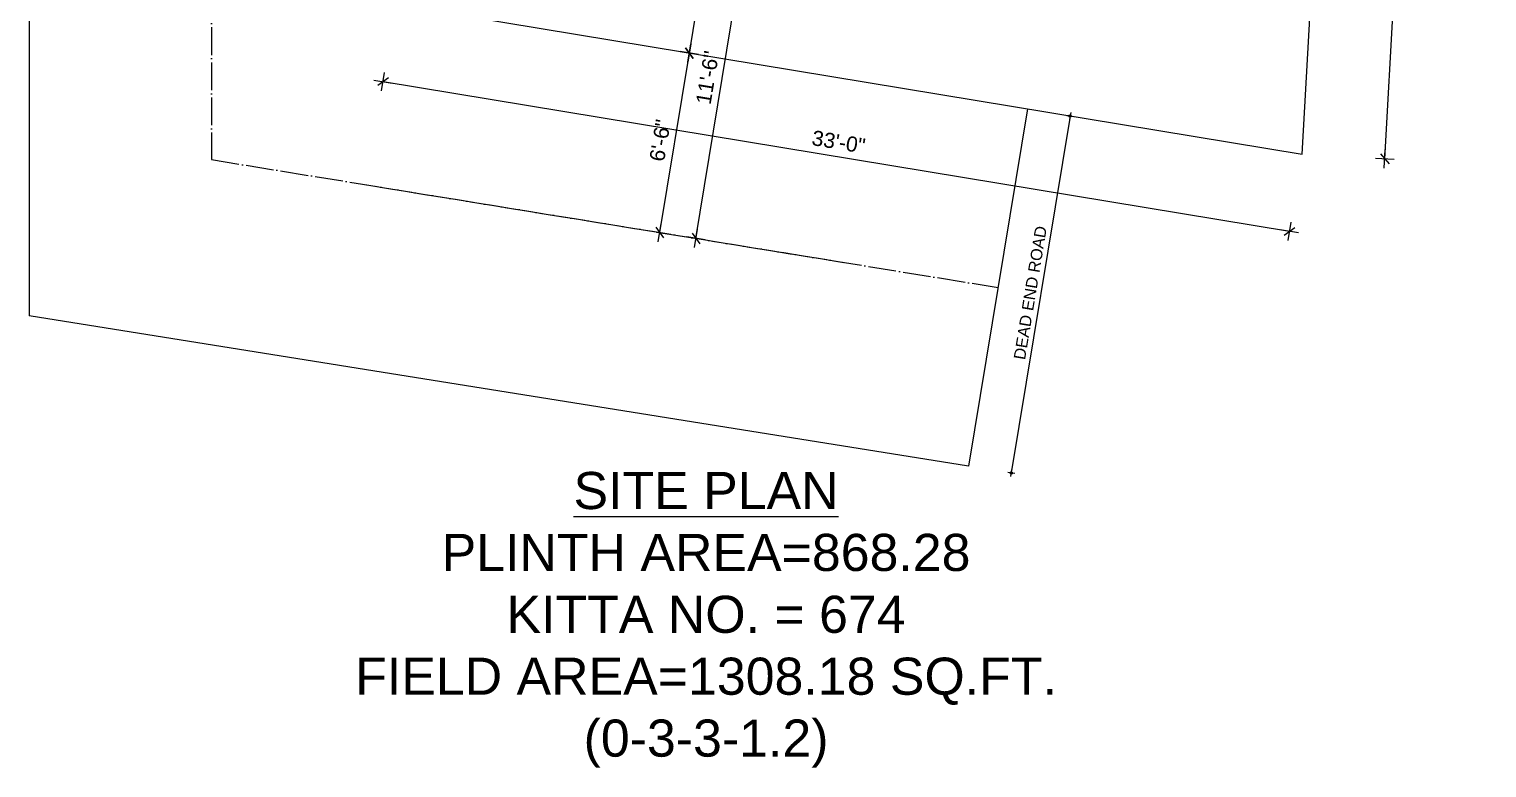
# Model space of a CAD drawing. Header units: inches. Extents: x -5587 to 4723, y -10407 to -7342.
# Drawn here: x 1096 to 1724, y -8967 to -8648 of the extents above; entities that cross this region are included whole.
import ezdxf

# ---------------------------------------------------------------- set-up
doc = ezdxf.new("R2010")
doc.units = ezdxf.units.IN
doc.header["$LTSCALE"] = 0.5
doc.header["$MEASUREMENT"] = 0
doc.header["$PDMODE"] = 66
doc.linetypes.add('ACAD_ISO04W100', pattern=[30, 24, -3, 0, -3])
for name, color, linetype, lineweight in [('DIM', 180, 'Continuous', 5), ('door', 202, 'Continuous', 5), ('hatch', 9, 'Continuous', 0), ('TEXT', 220, 'Continuous', 9)]:
    doc.layers.add(name, color=color, linetype=linetype, lineweight=lineweight)
doc.styles.add('arial', font='arial.ttf')
doc.styles.get("Standard").update_dxf_attribs({"font": 'arial.ttf'})
doc.dimstyles.new('1 96', dxfattribs={"dimtxt": 6.5, "dimasz": 4, "dimexe": 0, "dimexo": 0, "dimgap": 3, "dimtad": 1, "dimdec": 0, "dimzin": 11, "dimdsep": 46, "dimlunit": 3, "dimtxsty": 'arial', "dimblk": 'oblique', "dimcen": 4, "dimse1": 1, "dimse2": 1, "dimclrd": 256, "dimclre": 256, "dimclrt": 256, "dimadec": 0, "dimazin": 0, "dimtfac": 1, "dimtdec": 0, "dimtix": 1, "dimtmove": 0, "dimatfit": 3, "dimldrblk": 'Arrow2', "dimfxl": 1, "dimtolj": 1, "dimtzin": 0, "dimlwd": -1, "dimlwe": 9, "dimarcsym": 0})
doc.dimstyles.new('S8', dxfattribs={"dimtxt": 5, "dimasz": 1, "dimexe": 6, "dimexo": 18, "dimgap": 1.9375, "dimtad": 1, "dimdec": 0, "dimzin": 3, "dimdsep": 46, "dimlunit": 4, "dimtxsty": 'Standard', "dimblk": 'dot 2', "dimcen": 12, "dimse1": 1, "dimse2": 1, "dimclrd": 1, "dimclre": 1, "dimclrt": 256, "dimadec": 0, "dimazin": 0, "dimtfac": 0.75, "dimtdec": 0, "dimtix": 1, "dimtmove": 1, "dimatfit": 3, "dimldrblk": 'DOT', "dimfxl": 1, "dimtolj": 1, "dimtzin": 0, "dimlwd": 9, "dimlwe": 9, "dimarcsym": 0})

# ---------------------------------------------------------------- blocks, each defined once
blk = doc.blocks.new('oblique')
at = {"lineweight": 9}
for p, q in [((1, 0), (-1, 0)), ((-0.5, -0.5), (0.5, 0.5)), ((0, 1), (0, -1))]:
    blk.add_line(p, q, dxfattribs=at)
blk = doc.blocks.new('*D868')
at = {"layer": 'Defpoints', "color": 0, "transparency": 16777216}
for p in [(1253.77, -8637.78), (1644.49, -8702.23), (1639.02, -8735.42)]:
    blk.add_point(p, dxfattribs=at)
at = {"layer": 'DIM', "transparency": 16777216}
blk.add_line((1248.3, -8670.97), (1639.02, -8735.42), dxfattribs=at)
at = {"layer": 'DIM', "transparency": 16777216, "xscale": 4, "yscale": 4, "zscale": 4}
for p, rotation in [((1248.3, -8670.97), 170.6334039608229), ((1639.02, -8735.42), 350.6334039608229)]:
    blk.add_blockref('oblique', p, dxfattribs=dict(at, rotation=rotation))
at = {"layer": 'DIM', "transparency": 16777216, "insert": (1444.69, -8696.96), "char_height": 6.5, "attachment_point": 5, "rotation": 350.6334, "style": 'arial'}
blk.add_mtext('\\A1;33\'-0"', dxfattribs=at)
blk = doc.blocks.new('_Oblique')
at = {"color": 0, "linetype": 'ByBlock', "lineweight": -2}
blk.add_line((-0.5, -0.5), (0.5, 0.5), dxfattribs=at)
blk = doc.blocks.new('Arrow2')
for p, q in [((-4.1, 0.75), (-3.08, 0)), ((0, 0), (-4.1, 0.75)), ((-3.08, 0), (-4.1, -0.75)), ((-4.1, -0.75), (0, 0))]:
    blk.add_line(p, q)
blk.add_solid([(-4.1, 0.75), (0, 0), (-3.08, 0), (-4.1, -0.75)])
blk = doc.blocks.new('*D869')
at = {"layer": 'Defpoints', "color": 0, "transparency": 16777216}
for p in [(1667.51, -8293.88), (1703.13, -8295.89), (1644.49, -8702.23)]:
    blk.add_point(p, dxfattribs=at)
at = {"layer": 'DIM', "transparency": 16777216}
blk.add_line((1680.12, -8704.24), (1703.13, -8295.89), dxfattribs=at)
at = {"layer": 'DIM', "transparency": 16777216, "xscale": 4, "yscale": 4, "zscale": 4}
for p, rotation in [((1703.13, -8295.89), 86.77451339904405), ((1680.12, -8704.24), 266.7745133990441)]:
    blk.add_blockref('oblique', p, dxfattribs=dict(at, rotation=rotation))
at = {"layer": 'DIM', "transparency": 16777216, "insert": (1685.32, -8499.71), "char_height": 6.5, "attachment_point": 5, "rotation": 86.77451, "style": 'arial'}
blk.add_mtext('\\A1;34\'-1"', dxfattribs=at)
blk = doc.blocks.new('*D871')
at = {"layer": 'Defpoints', "color": 0, "transparency": 16777216}
for p in [(1380.37, -8658.66), (1380.37, -8658.66), (1367.62, -8735.98)]:
    blk.add_point(p, dxfattribs=at)
at = {"layer": 'DIM', "transparency": 16777216}
blk.add_line((1367.62, -8735.98), (1380.37, -8658.66), dxfattribs=at)
at = {"layer": 'DIM', "transparency": 16777216, "xscale": 4, "yscale": 4, "zscale": 4}
for p, rotation in [((1380.37, -8658.66), 80.63340396082351), ((1367.62, -8735.98), 260.6334039608235)]:
    blk.add_blockref('oblique', p, dxfattribs=dict(at, rotation=rotation))
at = {"layer": 'DIM', "transparency": 16777216, "insert": (1367.76, -8696.29), "char_height": 6.5, "attachment_point": 5, "rotation": 80.6334, "style": 'arial'}
blk.add_mtext('\\A1;6\'-6"', dxfattribs=at)
blk = doc.blocks.new('*D872')
at = {"layer": 'Defpoints', "color": 0, "transparency": 16777216}
for p in [(1390.14, -8599.46), (1403.15, -8601.61), (1380.37, -8658.66)]:
    blk.add_point(p, dxfattribs=at)
at = {"layer": 'DIM', "transparency": 16777216}
blk.add_line((1380.37, -8658.66), (1390.14, -8599.46), dxfattribs=at)
at = {"layer": 'DIM', "transparency": 16777216, "xscale": 4, "yscale": 4, "zscale": 4}
for p, rotation in [((1390.14, -8599.46), 80.63340396096187), ((1380.37, -8658.66), 260.6334039609619)]:
    blk.add_blockref('oblique', p, dxfattribs=dict(at, rotation=rotation))
at = {"layer": 'DIM', "transparency": 16777216, "insert": (1379.02, -8628.04), "char_height": 6.5, "attachment_point": 5, "rotation": 80.6334, "style": 'arial'}
blk.add_mtext('\\A1;5\'-0"', dxfattribs=at)
blk = doc.blocks.new('*D873')
at = {"layer": 'Defpoints', "color": 0, "transparency": 16777216}
for p in [(1405.66, -8602.02), (1405.66, -8602.02), (1383.19, -8738.51)]:
    blk.add_point(p, dxfattribs=at)
at = {"layer": 'DIM', "transparency": 16777216}
blk.add_line((1383.19, -8738.51), (1405.66, -8602.02), dxfattribs=at)
at = {"layer": 'DIM', "transparency": 16777216, "xscale": 4, "yscale": 4, "zscale": 4}
for p, rotation in [((1405.66, -8602.02), 80.65188487887875), ((1383.19, -8738.51), 260.6518848788787)]:
    blk.add_blockref('oblique', p, dxfattribs=dict(at, rotation=rotation))
at = {"layer": 'DIM', "transparency": 16777216, "insert": (1388.19, -8669.24), "char_height": 6.5, "attachment_point": 5, "rotation": 80.65188, "style": 'arial'}
blk.add_mtext('\\A1;11\'-6"', dxfattribs=at)
blk = doc.blocks.new('dot1')
at = {"layer": 'hatch'}
h = blk.add_hatch(color=256, dxfattribs=at)
edge = h.paths.add_edge_path()
edge.add_arc((0, 0), 1, 0, 360)
for p, q in [((3, 0), (-3, 0)), ((0, 3), (0, -3))]:
    blk.add_line(p, q, dxfattribs=at)
blk.add_circle((0, 0), 1, dxfattribs=at)
blk = doc.blocks.new('dot 2')
at = {"layer": 'hatch', "xscale": 0.5, "yscale": 0.5, "zscale": 0.5}
blk.add_blockref('dot1', (0, 0), dxfattribs=at)
blk = doc.blocks.new('*D876')
at = {"layer": 'Defpoints', "color": 0, "ltscale": 5, "transparency": 16777216}
for p in [(1526.09, -8682.7), (1500.7, -8836.62), (1519.1, -8839.65)]:
    blk.add_point(p, dxfattribs=at)
at = {"layer": 'TEXT', "color": 1, "lineweight": 9, "ltscale": 5, "transparency": 16777216}
blk.add_line((1544.32, -8686.72), (1519.26, -8838.67), dxfattribs=at)
for p, rotation in [((1544.49, -8685.73), 80.63340396082256), ((1519.1, -8839.65), 260.6334039608226)]:
    blk.add_blockref('dot 2', p, dxfattribs=dict(at, rotation=rotation))
at = {"layer": 'TEXT', "ltscale": 5, "transparency": 16777216, "insert": (1527.33, -8761.96), "char_height": 5, "attachment_point": 5, "rotation": 80.6334}
blk.add_mtext('\\A1;DEAD END ROAD', dxfattribs=at)
blk = doc.blocks.new('_Dot')
at = {"color": 0, "linetype": 'ByBlock', "lineweight": -2}
blk.add_line((-0.5, 0), (-1, 0), dxfattribs=at)
at = {"color": 0, "linetype": 'ByBlock', "const_width": 0.5}
blk.add_lwpolyline([(-0.25, 0, 1), (0.25, 0, 1)], format="xyb", close=True, dxfattribs=at)

msp = doc.modelspace()

# ---------------------------------------------------------------- linework, layer by layer
at = {"layer": 'DIM', "linetype": 'ACAD_ISO04W100'}
for p, q in [((1174.36, -8073.76), (1174.36, -8704.58)), ((1174.36, -8704.58), (1513.4, -8759.66)), ((1241.35, -8715.47), (1447.49, -8748.95))]:
    msp.add_line(p, q, dxfattribs=at)
at = {"layer": 'door'}
for p, q in [((1526.09, -8682.7), (1500.7, -8836.62)), ((1500.7, -8836.62), (1095.77, -8771.85))]:
    msp.add_line(p, q, dxfattribs=at)
msp.add_lwpolyline([(1095.77, -8088.97), (1095.77, -8771.85)], dxfattribs=at)
msp.add_lwpolyline([(1667.51, -8293.88), (1813.44, -8276.22), (1824.66, -8207.12), (1672.21, -8220.03), (1253.77, -8241.78), (1253.77, -8637.78), (1644.49, -8702.23)], close=True, dxfattribs=at)

# ---------------------------------------------------------------- texts
at = {"layer": 'TEXT', "insert": (1387.55, -8902.91), "char_height": 7, "attachment_point": 5, "style": 'arial'}
msp.add_mtext('{\\H2.28571x;\\LSITE PLAN\\l\\PPLINTH AREA=868.28\\PKITTA NO. = 674\\PFIELD AREA=1308.18 SQ.FT.}\\P{\\H2.28571x;(0-3-3-1.2)}', dxfattribs=at)

# ---------------------------------------------------------------- dimensions: what is measured, and where the dimension line sits
at = {"layer": 'DIM'}
for p1, p2, distance, picture, middle in [((1644.49, -8702.23), (1667.51, -8293.88), -35.69, '*D869', (1685.32, -8499.71)), ((1383.19, -8738.51), (1405.66, -8602.02), 0, '*D873', (1388.19, -8669.24)), ((1253.77, -8637.78), (1644.49, -8702.23), -33.64, '*D868', (1444.69, -8696.96)), ((1367.62, -8735.98), (1380.37, -8658.66), 0, '*D871', (1367.76, -8696.29))]:
    dim = msp.add_aligned_dim(p1=p1, p2=p2, distance=distance, dimstyle='1 96', dxfattribs=at)
    dim.commit()
    dim.dimension.update_dxf_attribs({"geometry": picture, "text_midpoint": middle})
dim = msp.add_linear_dim(base=(1390.14, -8599.46), p1=(1380.37, -8658.66), p2=(1403.15, -8601.61), angle=260.6334, dimstyle='1 96', override={"dimtmove": 1}, dxfattribs=at)
dim.commit()
dim.dimension.update_dxf_attribs({"geometry": '*D872', "text_midpoint": (1379.02, -8628.04)})
at = {"layer": 'TEXT', "ltscale": 5}
dim = msp.add_aligned_dim(p1=(1526.09, -8682.7), p2=(1500.7, -8836.62), distance=18.64, text='DEAD END ROAD', dimstyle='S8', override={"dimfxl": 2, "dimfxlon": 1, "dimarcsym": 1}, dxfattribs=at)
dim.commit()
dim.dimension.update_dxf_attribs({"geometry": '*D876', "text_midpoint": (1527.33, -8761.96)})

doc.saveas('drawing.dxf')
